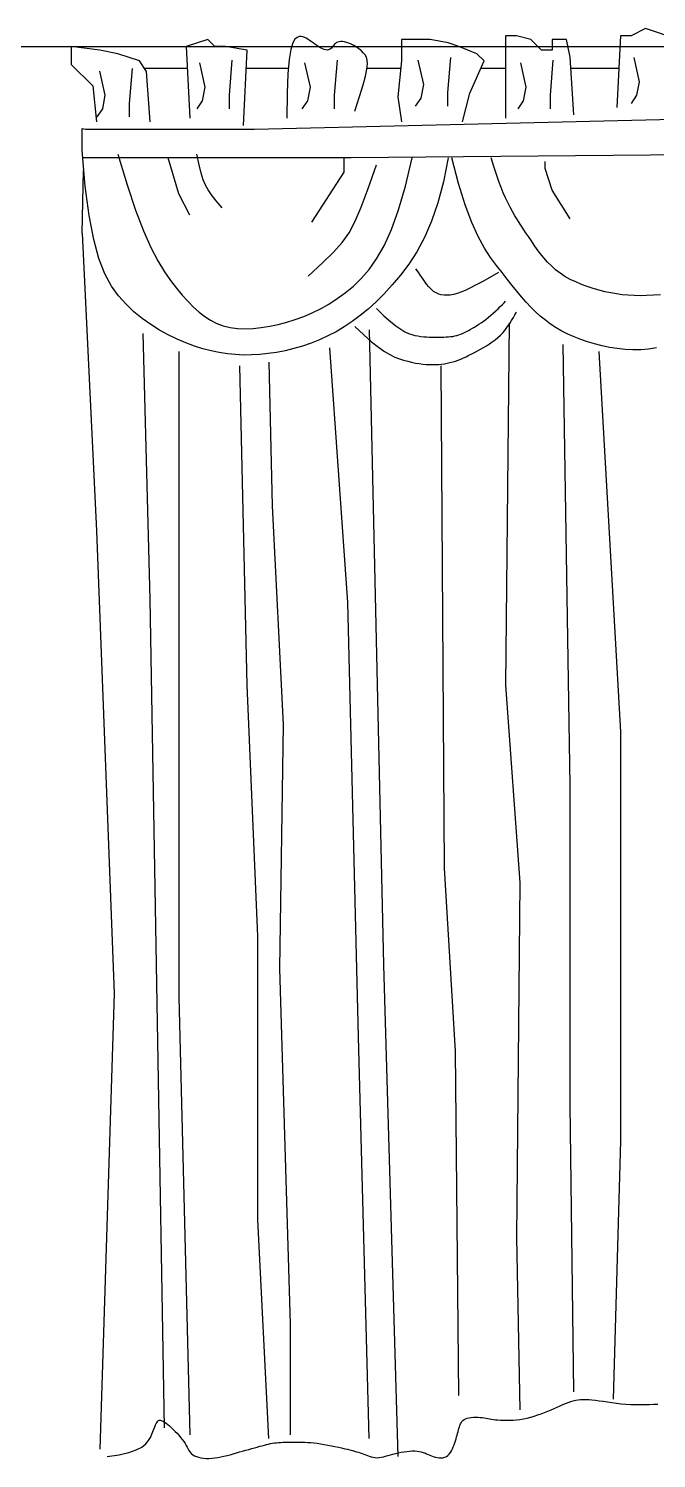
# Model space of a CAD drawing. Header units: inches. Extents: x 3.4 to 45.9, y 7.2 to 32.
# Drawn here: x 32.403 to 33.116, y 25.959 to 27.583 of the extents above; entities that cross this region are included whole.
import ezdxf

# ---------------------------------------------------------------- set-up
doc = ezdxf.new("R2010")
doc.units = ezdxf.units.IN
doc.header["$MEASUREMENT"] = 0
doc.layers.add('02', color=2, linetype='Continuous')
doc.layers.add('4', color=4, linetype='Continuous')

msp = doc.modelspace()

# ---------------------------------------------------------------- linework, layer by layer
at = {"layer": '02'}
for p, q in [((32.6474, 27.4726), (32.6515, 27.5581)), ((32.5207, 27.5374), (32.5176, 27.4976)), ((32.5973, 27.5435), (32.6034, 27.516)), ((32.634, 27.5466), (32.631, 27.5068)), ((32.7167, 27.5435), (32.7229, 27.516)), ((32.7535, 27.5466), (32.7504, 27.5068)), ((32.8267, 27.5459), (32.8226, 27.5051)), ((32.8454, 27.5466), (32.8515, 27.519)), ((32.8822, 27.5497), (32.8791, 27.5099)), ((32.9042, 27.5092), (32.9205, 27.5459)), ((32.9618, 27.5435), (32.9679, 27.516)), ((32.9986, 27.5466), (32.9955, 27.5068)), ((33.0224, 27.4848), (33.0183, 27.55)), ((33.0905, 27.5497), (33.0966, 27.5221)), ((32.4839, 27.5343), (32.49, 27.5068)), ((32.5414, 27.4766), (32.5373, 27.5337)), ((32.6977, 27.5311), (32.6967, 27.5092)), ((32.7831, 27.5185), (32.7858, 27.5287)), ((33.0966, 27.5221), (33.0935, 27.5068)), ((32.49, 27.5068), (32.487, 27.4915)), ((32.6034, 27.516), (32.6003, 27.5007)), ((32.631, 27.5068), (32.631, 27.4915)), ((32.6967, 27.5092), (32.6963, 27.4807)), ((32.7229, 27.516), (32.7198, 27.5007)), ((32.7504, 27.5068), (32.7504, 27.4915)), ((32.7737, 27.4888), (32.7791, 27.5053)), ((32.7791, 27.5053), (32.7831, 27.5185)), ((32.8226, 27.5051), (32.8267, 27.4766)), ((32.8485, 27.5037), (32.8423, 27.4945)), ((32.8515, 27.519), (32.8485, 27.5037)), ((32.8791, 27.5099), (32.8791, 27.4945)), ((32.896, 27.4766), (32.9042, 27.5092)), ((32.9679, 27.516), (32.9649, 27.5007)), ((32.9955, 27.5068), (32.9955, 27.4915)), ((33.0935, 27.5068), (33.0874, 27.4976)), ((32.487, 27.4915), (32.4808, 27.4823)), ((32.5176, 27.4976), (32.5176, 27.4823)), ((32.6003, 27.5007), (32.5942, 27.4915)), ((32.7198, 27.5007), (32.7137, 27.4915)), ((32.9649, 27.5007), (32.9587, 27.4915)), ((32.6596, 27.4685), (33.3525, 27.4848)), ((32.468, 27.4685), (32.6596, 27.4685)), ((32.5047, 27.44), (32.5151, 27.4051)), ((32.5971, 27.4278), (32.5944, 27.44)), ((33.2628, 27.44), (32.7697, 27.4359)), ((32.7697, 27.4359), (32.464, 27.4359)), ((32.574, 27.3951), (32.5618, 27.4359)), ((32.5994, 27.4184), (32.5971, 27.4278)), ((32.7615, 27.4196), (32.7615, 27.4359)), ((32.7887, 27.4008), (32.7982, 27.4277)), ((32.8312, 27.4036), (32.8389, 27.4359)), ((32.8797, 27.4359), (32.8745, 27.4086)), ((32.8914, 27.4066), (32.8838, 27.4359)), ((32.9316, 27.4258), (32.9286, 27.4359)), ((32.9344, 27.417), (32.9316, 27.4258)), ((32.9898, 27.4237), (32.9898, 27.4318)), ((32.9979, 27.3992), (32.9898, 27.4237)), ((32.6016, 27.411), (32.5994, 27.4184)), ((32.6041, 27.4048), (32.6016, 27.411)), ((32.7248, 27.3626), (32.7615, 27.4196)), ((32.8745, 27.4086), (32.8681, 27.3847)), ((32.899, 27.3823), (32.8914, 27.4066)), ((32.9371, 27.4091), (32.9344, 27.417)), ((32.9397, 27.4022), (32.9371, 27.4091)), ((32.5151, 27.4051), (32.5247, 27.3763)), ((32.5862, 27.3707), (32.574, 27.3951)), ((32.6071, 27.3993), (32.6041, 27.4048)), ((32.611, 27.3936), (32.6071, 27.3993)), ((32.6162, 27.387), (32.611, 27.3936)), ((32.7809, 27.3799), (32.7887, 27.4008)), ((32.8233, 27.3766), (32.8312, 27.4036)), ((32.9423, 27.3959), (32.9397, 27.4022)), ((32.9448, 27.3902), (32.9423, 27.3959)), ((32.9474, 27.3849), (32.9448, 27.3902)), ((33.0183, 27.3666), (32.9979, 27.3992)), ((32.5247, 27.3763), (32.5337, 27.3528)), ((32.6229, 27.3789), (32.6162, 27.387)), ((32.774, 27.3638), (32.7809, 27.3799)), ((32.8152, 27.3543), (32.8233, 27.3766)), ((32.8681, 27.3847), (32.8608, 27.3637)), ((32.9065, 27.3624), (32.899, 27.3823)), ((32.95, 27.3799), (32.9474, 27.3849)), ((32.9527, 27.375), (32.95, 27.3799)), ((32.9555, 27.3701), (32.9527, 27.375)), ((32.7671, 27.3508), (32.774, 27.3638)), ((32.8608, 27.3637), (32.8527, 27.3453)), ((32.9138, 27.3463), (32.9065, 27.3624)), ((32.9585, 27.3653), (32.9555, 27.3701)), ((32.9614, 27.3606), (32.9585, 27.3653)), ((32.9645, 27.3558), (32.9614, 27.3606)), ((32.5337, 27.3528), (32.5421, 27.3339)), ((32.7592, 27.3396), (32.7671, 27.3508)), ((32.8069, 27.336), (32.8152, 27.3543)), ((32.8527, 27.3453), (32.844, 27.3292)), ((32.921, 27.3332), (32.9138, 27.3463)), ((32.9676, 27.3511), (32.9645, 27.3558)), ((32.9709, 27.3463), (32.9676, 27.3511)), ((32.9741, 27.3415), (32.9709, 27.3463)), ((32.9775, 27.3366), (32.9741, 27.3415)), ((32.5421, 27.3339), (32.55, 27.3187)), ((32.7369, 27.3164), (32.7495, 27.3286)), ((32.7495, 27.3286), (32.7592, 27.3396)), ((32.7984, 27.321), (32.8069, 27.336)), ((32.844, 27.3292), (32.8349, 27.3152)), ((32.9279, 27.3225), (32.921, 27.3332)), ((32.9809, 27.3318), (32.9775, 27.3366)), ((32.9846, 27.3269), (32.9809, 27.3318)), ((32.9884, 27.3222), (32.9846, 27.3269)), ((32.4899, 27.304), (32.4832, 27.3214)), ((32.55, 27.3187), (32.5575, 27.3065)), ((32.7207, 27.3015), (32.7369, 27.3164)), ((32.781, 27.2988), (32.7898, 27.3089)), ((32.7898, 27.3089), (32.7984, 27.321)), ((32.8349, 27.3152), (32.8255, 27.3027)), ((32.8446, 27.3077), (32.843, 27.3096)), ((32.9345, 27.3135), (32.9279, 27.3225)), ((32.9408, 27.3055), (32.9345, 27.3135)), ((32.9925, 27.3175), (32.9884, 27.3222)), ((32.9969, 27.3131), (32.9925, 27.3175)), ((33.0016, 27.3088), (32.9969, 27.3131)), ((33.0067, 27.3048), (33.0016, 27.3088)), ((32.4974, 27.2902), (32.4899, 27.304)), ((32.5575, 27.3065), (32.5645, 27.2965)), ((32.5645, 27.2965), (32.5713, 27.2879)), ((32.772, 27.2902), (32.781, 27.2988)), ((32.8255, 27.3027), (32.8162, 27.2916)), ((32.8464, 27.3052), (32.8446, 27.3077)), ((32.8484, 27.3023), (32.8464, 27.3052)), ((32.8505, 27.2991), (32.8484, 27.3023)), ((32.8528, 27.2957), (32.8505, 27.2991)), ((32.8552, 27.2924), (32.8528, 27.2957)), ((32.9182, 27.2951), (32.9108, 27.2911)), ((32.9268, 27.2999), (32.9182, 27.2951)), ((32.9368, 27.3055), (32.9268, 27.2999)), ((32.9468, 27.2981), (32.9408, 27.3055)), ((32.9524, 27.291), (32.9468, 27.2981)), ((33.0123, 27.3012), (33.0067, 27.3048)), ((33.0182, 27.2978), (33.0123, 27.3012)), ((33.0245, 27.2948), (33.0182, 27.2978)), ((33.0309, 27.292), (33.0245, 27.2948)), ((32.5054, 27.279), (32.4974, 27.2902)), ((32.5139, 27.2695), (32.5054, 27.279)), ((32.5713, 27.2879), (32.5778, 27.28)), ((32.5778, 27.28), (32.5842, 27.2729)), ((32.7537, 27.2759), (32.7629, 27.2826)), ((32.7629, 27.2826), (32.772, 27.2902)), ((32.807, 27.2815), (32.7979, 27.2724)), ((32.8162, 27.2916), (32.807, 27.2815)), ((32.8577, 27.2893), (32.8552, 27.2924)), ((32.8603, 27.2865), (32.8577, 27.2893)), ((32.8631, 27.2842), (32.8603, 27.2865)), ((32.8659, 27.2824), (32.8631, 27.2842)), ((32.8689, 27.2811), (32.8659, 27.2824)), ((32.8719, 27.2802), (32.8689, 27.2811)), ((32.8752, 27.2797), (32.8719, 27.2802)), ((32.8785, 27.2797), (32.8752, 27.2797)), ((32.8821, 27.28), (32.8785, 27.2797)), ((32.8858, 27.2807), (32.8821, 27.28)), ((32.8898, 27.2818), (32.8858, 27.2807)), ((32.8941, 27.2833), (32.8898, 27.2818)), ((32.8989, 27.2853), (32.8941, 27.2833)), ((32.9044, 27.2879), (32.8989, 27.2853)), ((32.9108, 27.2911), (32.9044, 27.2879)), ((32.9578, 27.2843), (32.9524, 27.291)), ((32.9631, 27.2779), (32.9578, 27.2843)), ((32.9683, 27.2719), (32.9631, 27.2779)), ((33.0376, 27.2896), (33.0309, 27.292)), ((33.0443, 27.2874), (33.0376, 27.2896)), ((33.051, 27.2855), (33.0443, 27.2874)), ((33.0577, 27.2838), (33.051, 27.2855)), ((33.0643, 27.2824), (33.0577, 27.2838)), ((33.0708, 27.2813), (33.0643, 27.2824)), ((33.0773, 27.2804), (33.0708, 27.2813)), ((33.0839, 27.2797), (33.0773, 27.2804)), ((33.0907, 27.2793), (33.0839, 27.2797)), ((33.0977, 27.2792), (33.0907, 27.2793)), ((33.105, 27.2793), (33.0977, 27.2792)), ((33.1127, 27.2797), (33.105, 27.2793)), ((33.1208, 27.2804), (33.1127, 27.2797)), ((32.5229, 27.261), (32.5139, 27.2695)), ((32.5323, 27.2533), (32.5229, 27.261)), ((32.5842, 27.2729), (32.5904, 27.2664)), ((32.5904, 27.2664), (32.5968, 27.2606)), ((32.5968, 27.2606), (32.6032, 27.2556)), ((32.7252, 27.2598), (32.7348, 27.2645)), ((32.7348, 27.2645), (32.7443, 27.2698)), ((32.7443, 27.2698), (32.7537, 27.2759)), ((32.7888, 27.2641), (32.7798, 27.2566)), ((32.7979, 27.2724), (32.7888, 27.2641)), ((32.7982, 27.2648), (32.8067, 27.2565)), ((32.9309, 27.2595), (32.9337, 27.262)), ((32.9337, 27.262), (32.9363, 27.2645)), ((32.9363, 27.2645), (32.9389, 27.267)), ((32.9389, 27.267), (32.9412, 27.2692)), ((32.9412, 27.2692), (32.9432, 27.2712)), ((32.9432, 27.2712), (32.9449, 27.2729)), ((32.9555, 27.2576), (32.9571, 27.2607)), ((32.9735, 27.2663), (32.9683, 27.2719)), ((32.9788, 27.261), (32.9735, 27.2663)), ((32.9843, 27.256), (32.9788, 27.261)), ((32.542, 27.2464), (32.5323, 27.2533)), ((32.5519, 27.2402), (32.542, 27.2464)), ((32.6032, 27.2556), (32.6099, 27.2513)), ((32.6099, 27.2513), (32.6169, 27.2478)), ((32.6169, 27.2478), (32.6243, 27.2451)), ((32.6243, 27.2451), (32.6322, 27.2432)), ((32.6675, 27.243), (32.677, 27.2445)), ((32.677, 27.2445), (32.6866, 27.2466)), ((32.6866, 27.2466), (32.6963, 27.2492)), ((32.6963, 27.2492), (32.706, 27.2522)), ((32.706, 27.2522), (32.7156, 27.2557)), ((32.7156, 27.2557), (32.7252, 27.2598)), ((32.7617, 27.2438), (32.7525, 27.2384)), ((32.7708, 27.2499), (32.7617, 27.2438)), ((32.7798, 27.2566), (32.7708, 27.2499)), ((32.7737, 27.2444), (32.7838, 27.2347)), ((32.8067, 27.2565), (32.8141, 27.25)), ((32.8141, 27.25), (32.8204, 27.2449)), ((32.8204, 27.2449), (32.8258, 27.2411)), ((32.9096, 27.2437), (32.912, 27.2452)), ((32.912, 27.2452), (32.9145, 27.2468)), ((32.9145, 27.2468), (32.9171, 27.2485)), ((32.9171, 27.2485), (32.9197, 27.2504)), ((32.9197, 27.2504), (32.9224, 27.2524)), ((32.9224, 27.2524), (32.9252, 27.2546)), ((32.9252, 27.2546), (32.928, 27.257)), ((32.928, 27.257), (32.9309, 27.2595)), ((32.9447, 27.2408), (32.9472, 27.2441)), ((32.949, 27.2485), (32.9449, 26.837)), ((32.9472, 27.2441), (32.9495, 27.2475)), ((32.9495, 27.2475), (32.9517, 27.2509)), ((32.9517, 27.2509), (32.9537, 27.2543)), ((32.9537, 27.2543), (32.9555, 27.2576)), ((32.9901, 27.2513), (32.9843, 27.256)), ((32.996, 27.2469), (32.9901, 27.2513)), ((33.0023, 27.2428), (32.996, 27.2469)), ((32.5414, 26.9348), (32.5333, 27.2363)), ((32.5619, 27.2347), (32.5519, 27.2402)), ((32.5719, 27.2298), (32.5619, 27.2347)), ((32.5819, 27.2256), (32.5719, 27.2298)), ((32.6322, 27.2432), (32.6405, 27.2421)), ((32.6405, 27.2421), (32.6492, 27.2417)), ((32.6492, 27.2417), (32.6582, 27.242)), ((32.6582, 27.242), (32.6675, 27.243)), ((32.7336, 27.2292), (32.724, 27.2254)), ((32.7432, 27.2336), (32.7336, 27.2292)), ((32.7525, 27.2384), (32.7432, 27.2336)), ((32.7838, 27.2347), (32.7927, 27.2269)), ((32.79, 27.2403), (32.8063, 26.5193)), ((32.8258, 27.2411), (32.8306, 27.2384)), ((32.8306, 27.2384), (32.8347, 27.2364)), ((32.8347, 27.2364), (32.8385, 27.2351)), ((32.8385, 27.2351), (32.842, 27.2342)), ((32.842, 27.2342), (32.8454, 27.2336)), ((32.8454, 27.2336), (32.8487, 27.2331)), ((32.8487, 27.2331), (32.8519, 27.2327)), ((32.8519, 27.2327), (32.855, 27.2325)), ((32.855, 27.2325), (32.8581, 27.2323)), ((32.8581, 27.2323), (32.8611, 27.2322)), ((32.8611, 27.2322), (32.864, 27.2322)), ((32.864, 27.2322), (32.8668, 27.2322)), ((32.8668, 27.2322), (32.8696, 27.2322)), ((32.8696, 27.2322), (32.8723, 27.2322)), ((32.8723, 27.2322), (32.8749, 27.2323)), ((32.8749, 27.2323), (32.8775, 27.2324)), ((32.8775, 27.2324), (32.88, 27.2325)), ((32.88, 27.2325), (32.8825, 27.2328)), ((32.8825, 27.2328), (32.8849, 27.2331)), ((32.8849, 27.2331), (32.8872, 27.2336)), ((32.8872, 27.2336), (32.8894, 27.2341)), ((32.8894, 27.2341), (32.8917, 27.2348)), ((32.8917, 27.2348), (32.8938, 27.2356)), ((32.8938, 27.2356), (32.896, 27.2365)), ((32.896, 27.2365), (32.8982, 27.2375)), ((32.8982, 27.2375), (32.9004, 27.2386)), ((32.9004, 27.2386), (32.9026, 27.2398)), ((32.9026, 27.2398), (32.9048, 27.241)), ((32.9048, 27.241), (32.9072, 27.2423)), ((32.9072, 27.2423), (32.9096, 27.2437)), ((32.9298, 27.2267), (32.933, 27.2291)), ((32.933, 27.2291), (32.9361, 27.2318)), ((32.9361, 27.2318), (32.9391, 27.2346)), ((32.9391, 27.2346), (32.942, 27.2376)), ((32.942, 27.2376), (32.9447, 27.2408)), ((33.0089, 27.2391), (33.0023, 27.2428)), ((33.0157, 27.2356), (33.0089, 27.2391)), ((33.0228, 27.2324), (33.0157, 27.2356)), ((33.0302, 27.2294), (33.0228, 27.2324)), ((33.038, 27.2268), (33.0302, 27.2294)), ((32.574, 27.2159), (32.574, 26.4826)), ((32.5917, 27.222), (32.5819, 27.2256)), ((32.6012, 27.219), (32.5917, 27.222)), ((32.6106, 27.2165), (32.6012, 27.219)), ((32.6198, 27.2146), (32.6106, 27.2165)), ((32.629, 27.2132), (32.6198, 27.2146)), ((32.6381, 27.2123), (32.629, 27.2132)), ((32.6472, 27.2119), (32.6381, 27.2123)), ((32.6564, 27.212), (32.6472, 27.2119)), ((32.6657, 27.2125), (32.6564, 27.212)), ((32.6752, 27.2135), (32.6657, 27.2125)), ((32.6849, 27.2149), (32.6752, 27.2135)), ((32.6946, 27.2168), (32.6849, 27.2149)), ((32.7044, 27.2192), (32.6946, 27.2168)), ((32.7142, 27.2221), (32.7044, 27.2192)), ((32.724, 27.2254), (32.7142, 27.2221)), ((32.7656, 26.9307), (32.7452, 27.22)), ((32.7927, 27.2269), (32.8005, 27.2207)), ((32.8005, 27.2207), (32.8074, 27.2159)), ((32.8074, 27.2159), (32.8136, 27.2123)), ((32.8136, 27.2123), (32.8192, 27.2096)), ((32.9002, 27.21), (32.9033, 27.2116)), ((32.9033, 27.2116), (32.9065, 27.2132)), ((32.9065, 27.2132), (32.9097, 27.2148)), ((32.9097, 27.2148), (32.913, 27.2166)), ((32.913, 27.2166), (32.9163, 27.2184)), ((32.9163, 27.2184), (32.9197, 27.2203)), ((32.9197, 27.2203), (32.9231, 27.2223)), ((32.9231, 27.2223), (32.9265, 27.2244)), ((32.9265, 27.2244), (32.9298, 27.2267)), ((33.0183, 26.723), (33.0101, 27.224)), ((33.046, 27.2244), (33.038, 27.2268)), ((33.0544, 27.2222), (33.046, 27.2244)), ((33.0509, 27.2159), (33.0753, 26.7841)), ((33.0629, 27.2205), (33.0544, 27.2222)), ((33.0716, 27.2191), (33.0629, 27.2205)), ((33.0805, 27.2182), (33.0716, 27.2191)), ((33.0894, 27.2178), (33.0805, 27.2182)), ((33.0983, 27.2179), (33.0894, 27.2178)), ((33.1073, 27.2186), (33.0983, 27.2179)), ((33.1162, 27.2199), (33.1073, 27.2186)), ((32.6515, 26.837), (32.6433, 27.1996)), ((32.6759, 27.2037), (32.68, 27.0407)), ((32.8192, 27.2096), (32.8243, 27.2076)), ((32.8243, 27.2076), (32.8291, 27.2061)), ((32.8291, 27.2061), (32.8337, 27.2048)), ((32.8337, 27.2048), (32.8382, 27.2037)), ((32.8382, 27.2037), (32.8425, 27.2028)), ((32.8425, 27.2028), (32.8467, 27.2021)), ((32.8467, 27.2021), (32.8508, 27.2016)), ((32.8508, 27.2016), (32.8547, 27.2012)), ((32.8547, 27.2012), (32.8584, 27.201)), ((32.8584, 27.201), (32.862, 27.201)), ((32.862, 27.201), (32.8655, 27.201)), ((32.8655, 27.201), (32.8689, 27.2012)), ((32.8689, 27.2012), (32.8722, 27.2015)), ((32.8756, 26.6293), (32.8716, 27.1996)), ((32.8722, 27.2015), (32.8755, 27.202)), ((32.8755, 27.202), (32.8786, 27.2026)), ((32.8786, 27.2026), (32.8817, 27.2033)), ((32.8817, 27.2033), (32.8848, 27.2041)), ((32.8848, 27.2041), (32.8879, 27.205)), ((32.8879, 27.205), (32.8909, 27.2061)), ((32.8909, 27.2061), (32.894, 27.2073)), ((32.894, 27.2073), (32.8971, 27.2086)), ((32.8971, 27.2086), (32.9002, 27.21)), ((32.68, 27.0407), (32.6922, 26.7922)), ((32.5496, 26.4541), (32.5414, 26.9348)), ((32.7778, 26.4378), (32.7656, 26.9307)), ((32.6637, 26.5519), (32.6515, 26.837)), ((32.9449, 26.837), (32.9612, 26.613)), ((32.6922, 26.7922), (32.6881, 26.5152)), ((33.0753, 26.7841), (33.0753, 26.3197)), ((33.0183, 26.3604), (33.0183, 26.723)), ((32.8879, 26.4215), (32.8756, 26.6293)), ((32.9612, 26.613), (32.9571, 26.2097)), ((32.6637, 26.23), (32.6637, 26.5519)), ((32.6881, 26.5152), (32.7004, 26.1119)), ((32.8063, 26.5193), (32.8226, 25.9612)), ((32.574, 26.4826), (32.5862, 25.9856)), ((32.5577, 25.9937), (32.5496, 26.4541)), ((32.79, 25.9815), (32.7778, 26.4378)), ((32.8919, 26.0304), (32.8879, 26.4215)), ((33.0224, 26.0345), (33.0183, 26.3604)), ((33.0753, 26.3197), (33.0672, 26.0263)), ((32.6759, 25.9815), (32.6637, 26.23)), ((32.9571, 26.2097), (32.9612, 26.0141)), ((32.7004, 26.1119), (32.7004, 25.9856))]:
    msp.add_line(p, q, dxfattribs=at)
at = {"layer": '4'}
for p, q in [((32.6066, 27.5703), (32.5822, 27.5622)), ((32.6148, 27.5622), (32.6066, 27.5703)), ((32.7057, 27.5705), (32.7034, 27.5662)), ((32.7082, 27.5726), (32.7057, 27.5705)), ((32.7106, 27.5734), (32.7082, 27.5726)), ((32.7128, 27.5735), (32.7106, 27.5734)), ((32.7148, 27.5733), (32.7128, 27.5735)), ((32.7168, 27.5726), (32.7148, 27.5733)), ((32.7186, 27.5717), (32.7168, 27.5726)), ((32.7205, 27.5706), (32.7186, 27.5717)), ((32.7223, 27.5692), (32.7205, 27.5706)), ((32.7242, 27.5678), (32.7223, 27.5692)), ((32.8267, 27.5703), (32.8267, 27.5459)), ((32.8593, 27.5703), (32.8267, 27.5703)), ((32.8797, 27.5663), (32.8593, 27.5703)), ((32.9449, 27.5744), (32.9449, 27.4807)), ((32.9571, 27.5744), (32.9449, 27.5744)), ((32.9735, 27.5703), (32.9571, 27.5744)), ((32.9857, 27.5581), (32.9735, 27.5703)), ((32.9979, 27.5703), (32.9979, 27.5581)), ((33.0142, 27.5703), (32.9979, 27.5703)), ((33.0183, 27.55), (33.0142, 27.5703)), ((33.0753, 27.5744), (33.0713, 27.4929)), ((33.0876, 27.5744), (33.0753, 27.5744)), ((33.1039, 27.5825), (33.0876, 27.5744)), ((33.1161, 27.5785), (33.1039, 27.5825)), ((33.1406, 27.5703), (33.1161, 27.5785)), ((25.2032, 27.5622), (45.5294, 27.5622)), ((32.4517, 27.5622), (32.4517, 27.5418)), ((32.4843, 27.5581), (32.4517, 27.5622)), ((32.5047, 27.554), (32.4843, 27.5581)), ((32.5292, 27.5459), (32.5047, 27.554)), ((32.5822, 27.5622), (32.5862, 27.4807)), ((32.627, 27.5622), (32.6148, 27.5622)), ((32.6515, 27.5581), (32.627, 27.5622)), ((32.7011, 27.5587), (32.6992, 27.5474)), ((32.7034, 27.5662), (32.7011, 27.5587)), ((32.7262, 27.5663), (32.7242, 27.5678)), ((32.7283, 27.5647), (32.7262, 27.5663)), ((32.7304, 27.5633), (32.7283, 27.5647)), ((32.7327, 27.5619), (32.7304, 27.5633)), ((32.7348, 27.5606), (32.7327, 27.5619)), ((32.737, 27.5596), (32.7348, 27.5606)), ((32.739, 27.5588), (32.737, 27.5596)), ((32.7408, 27.5583), (32.739, 27.5588)), ((32.7425, 27.5581), (32.7408, 27.5583)), ((32.7439, 27.5583), (32.7425, 27.5581)), ((32.7451, 27.5588), (32.7439, 27.5583)), ((32.7461, 27.5595), (32.7451, 27.5588)), ((32.7471, 27.5605), (32.7461, 27.5595)), ((32.7479, 27.5616), (32.7471, 27.5605)), ((32.7488, 27.5627), (32.7479, 27.5616)), ((32.7497, 27.5638), (32.7488, 27.5627)), ((32.7506, 27.5649), (32.7497, 27.5638)), ((32.7517, 27.5658), (32.7506, 27.5649)), ((32.7529, 27.5666), (32.7517, 27.5658)), ((32.7543, 27.5673), (32.7529, 27.5666)), ((32.7559, 27.5677), (32.7543, 27.5673)), ((32.7577, 27.5679), (32.7559, 27.5677)), ((32.7596, 27.5679), (32.7577, 27.5679)), ((32.7618, 27.5675), (32.7596, 27.5679)), ((32.7642, 27.5669), (32.7618, 27.5675)), ((32.7669, 27.566), (32.7642, 27.5669)), ((32.7697, 27.5648), (32.7669, 27.566)), ((32.7726, 27.5633), (32.7697, 27.5648)), ((32.7755, 27.5616), (32.7726, 27.5633)), ((32.7783, 27.5596), (32.7755, 27.5616)), ((32.7809, 27.5575), (32.7783, 27.5596)), ((32.7833, 27.5551), (32.7809, 27.5575)), ((32.7853, 27.5527), (32.7833, 27.5551)), ((32.7868, 27.55), (32.7853, 27.5527)), ((32.8919, 27.5622), (32.8797, 27.5663)), ((32.9123, 27.554), (32.8919, 27.5622)), ((32.9205, 27.5459), (32.9123, 27.554)), ((32.9979, 27.5581), (32.9857, 27.5581)), ((32.4517, 27.5418), (32.4762, 27.5174)), ((32.5373, 27.5337), (32.5292, 27.5459)), ((32.5346, 27.5377), (32.5834, 27.5377)), ((32.6505, 27.5377), (32.6983, 27.5377)), ((32.6992, 27.5474), (32.6977, 27.5311)), ((32.7858, 27.5287), (32.7874, 27.5365)), ((32.7878, 27.5467), (32.7868, 27.55)), ((32.7874, 27.5365), (32.788, 27.5424)), ((32.7875, 27.5377), (32.8259, 27.5377)), ((32.788, 27.5424), (32.7878, 27.5467)), ((32.9168, 27.5377), (32.9449, 27.5377)), ((33.0191, 27.5377), (33.0735, 27.5377)), ((32.4762, 27.5174), (32.4803, 27.4766)), ((32.464, 27.444), (32.4642, 27.4691)), ((32.4642, 27.4691), (32.468, 27.4685)), ((32.4675, 27.4036), (32.464, 27.444)), ((32.464, 27.3503), (32.4657, 27.4213)), ((32.4719, 27.3703), (32.4675, 27.4036)), ((32.4772, 27.3432), (32.4719, 27.3703)), ((32.464, 27.3503), (32.4803, 27.0122)), ((32.4832, 27.3214), (32.4772, 27.3432)), ((32.4803, 27.0122), (32.5006, 26.4867)), ((32.5006, 26.4867), (32.4843, 25.9693)), ((32.9853, 26.0096), (32.9892, 26.0111)), ((32.9892, 26.0111), (32.9929, 26.0126)), ((32.9929, 26.0126), (32.9965, 26.0141)), ((32.9965, 26.0141), (33.0001, 26.0156)), ((33.0001, 26.0156), (33.0034, 26.0171)), ((33.0034, 26.0171), (33.0067, 26.0186)), ((33.0067, 26.0186), (33.0099, 26.02)), ((33.0099, 26.02), (33.013, 26.0213)), ((33.013, 26.0213), (33.0159, 26.0224)), ((33.0159, 26.0224), (33.0188, 26.0234)), ((33.0188, 26.0234), (33.0217, 26.0243)), ((33.0217, 26.0243), (33.0245, 26.025)), ((33.0245, 26.025), (33.0272, 26.0255)), ((33.0272, 26.0255), (33.0301, 26.0258)), ((33.0301, 26.0258), (33.033, 26.0259)), ((33.033, 26.0259), (33.0361, 26.0259)), ((33.0361, 26.0259), (33.0394, 26.0257)), ((33.0394, 26.0257), (33.0429, 26.0254)), ((33.0429, 26.0254), (33.0468, 26.025)), ((33.0468, 26.025), (33.0511, 26.0244)), ((33.0511, 26.0244), (33.0557, 26.0238)), ((33.0557, 26.0238), (33.0605, 26.0231)), ((33.0605, 26.0231), (33.0656, 26.0224)), ((33.0656, 26.0224), (33.0708, 26.0217)), ((33.0708, 26.0217), (33.0761, 26.0211)), ((33.0761, 26.0211), (33.0815, 26.0206)), ((33.0815, 26.0206), (33.0869, 26.0202)), ((33.0869, 26.0202), (33.0922, 26.0201)), ((33.0922, 26.0201), (33.0975, 26.02)), ((33.0975, 26.02), (33.1027, 26.0201)), ((33.1027, 26.0201), (33.1078, 26.0203)), ((33.1078, 26.0203), (33.1128, 26.0205)), ((33.1128, 26.0205), (33.1178, 26.0207)), ((32.5455, 25.9923), (32.5465, 25.9947)), ((32.5465, 25.9947), (32.5474, 25.9969)), ((32.5474, 25.9969), (32.5482, 25.9987)), ((32.5482, 25.9987), (32.5491, 26.0001)), ((32.5491, 26.0001), (32.55, 26.0012)), ((32.55, 26.0012), (32.5509, 26.0019)), ((32.5509, 26.0019), (32.552, 26.0022)), ((32.552, 26.0022), (32.5532, 26.0022)), ((32.5532, 26.0022), (32.5545, 26.0018)), ((32.5545, 26.0018), (32.556, 26.0011)), ((32.556, 26.0011), (32.5576, 26.0002)), ((32.5576, 26.0002), (32.5593, 25.9989)), ((32.5593, 25.9989), (32.5612, 25.9975)), ((32.5612, 25.9975), (32.5631, 25.9958)), ((32.5631, 25.9958), (32.5652, 25.9939)), ((32.5652, 25.9939), (32.5674, 25.9919)), ((32.8919, 25.9931), (32.8924, 25.9948)), ((32.8924, 25.9948), (32.893, 25.9965)), ((32.893, 25.9965), (32.8936, 25.9981)), ((32.8936, 25.9981), (32.8944, 25.9995)), ((32.8944, 25.9995), (32.8953, 26.0009)), ((32.8953, 26.0009), (32.8964, 26.002)), ((32.8964, 26.002), (32.8978, 26.0031)), ((32.8978, 26.0031), (32.8994, 26.0039)), ((32.8994, 26.0039), (32.9013, 26.0046)), ((32.9013, 26.0046), (32.9035, 26.0051)), ((32.9035, 26.0051), (32.9059, 26.0054)), ((32.9059, 26.0054), (32.9084, 26.0056)), ((32.9084, 26.0056), (32.911, 26.0057)), ((32.911, 26.0057), (32.9135, 26.0057)), ((32.9135, 26.0057), (32.916, 26.0055)), ((32.916, 26.0055), (32.9184, 26.0053)), ((32.9184, 26.0053), (32.9206, 26.005)), ((32.9206, 26.005), (32.9227, 26.0047)), ((32.9227, 26.0047), (32.9247, 26.0043)), ((32.9247, 26.0043), (32.9267, 26.0039)), ((32.9267, 26.0039), (32.9288, 26.0036)), ((32.9288, 26.0036), (32.931, 26.0032)), ((32.931, 26.0032), (32.9334, 26.0029)), ((32.9334, 26.0029), (32.9361, 26.0026)), ((32.9361, 26.0026), (32.939, 26.0024)), ((32.939, 26.0024), (32.9423, 26.0022)), ((32.9423, 26.0022), (32.9457, 26.0022)), ((32.9457, 26.0022), (32.9494, 26.0022)), ((32.9494, 26.0022), (32.9533, 26.0024)), ((32.9533, 26.0024), (32.9572, 26.0028)), ((32.9572, 26.0028), (32.9612, 26.0033)), ((32.9612, 26.0033), (32.9653, 26.0039)), ((32.9653, 26.0039), (32.9694, 26.0048)), ((32.9694, 26.0048), (32.9734, 26.0058)), ((32.9734, 26.0058), (32.9775, 26.007)), ((32.9775, 26.007), (32.9814, 26.0083)), ((32.9814, 26.0083), (32.9853, 26.0096)), ((32.5362, 25.9755), (32.5394, 25.9792)), ((32.5394, 25.9792), (32.5415, 25.9828)), ((32.5415, 25.9828), (32.5431, 25.9863)), ((32.5431, 25.9863), (32.5444, 25.9894)), ((32.5444, 25.9894), (32.5455, 25.9923)), ((32.5674, 25.9919), (32.5696, 25.9897)), ((32.5696, 25.9897), (32.5718, 25.9875)), ((32.5718, 25.9875), (32.5739, 25.9852)), ((32.5739, 25.9852), (32.5759, 25.9828)), ((32.5759, 25.9828), (32.5778, 25.9805)), ((32.5778, 25.9805), (32.5794, 25.9781)), ((32.5794, 25.9781), (32.5809, 25.9759)), ((32.6919, 25.9773), (32.6944, 25.9774)), ((32.6944, 25.9774), (32.697, 25.9774)), ((32.697, 25.9774), (32.6996, 25.9774)), ((32.6996, 25.9774), (32.7024, 25.9775)), ((32.7024, 25.9775), (32.7051, 25.9775)), ((32.7051, 25.9775), (32.708, 25.9775)), ((32.708, 25.9775), (32.7109, 25.9774)), ((32.7109, 25.9774), (32.7139, 25.9774)), ((32.7139, 25.9774), (32.717, 25.9773)), ((32.8872, 25.9768), (32.8879, 25.979)), ((32.8879, 25.979), (32.8886, 25.9812)), ((32.8886, 25.9812), (32.8892, 25.9834)), ((32.8892, 25.9834), (32.8898, 25.9854)), ((32.8898, 25.9854), (32.8904, 25.9874)), ((32.8904, 25.9874), (32.8909, 25.9894)), ((32.8909, 25.9894), (32.8914, 25.9913)), ((32.8914, 25.9913), (32.8919, 25.9931)), ((32.4925, 25.9612), (32.5062, 25.963)), ((32.5062, 25.963), (32.5171, 25.9656)), ((32.5171, 25.9656), (32.5254, 25.9686)), ((32.5254, 25.9686), (32.5317, 25.9719)), ((32.5317, 25.9719), (32.5362, 25.9755)), ((32.5809, 25.9759), (32.5821, 25.9737)), ((32.5821, 25.9737), (32.5832, 25.9716)), ((32.5832, 25.9716), (32.5843, 25.9696)), ((32.5843, 25.9696), (32.5854, 25.9678)), ((32.5854, 25.9678), (32.5866, 25.9661)), ((32.5866, 25.9661), (32.588, 25.9646)), ((32.588, 25.9646), (32.5896, 25.9632)), ((32.5896, 25.9632), (32.5916, 25.962)), ((32.5916, 25.962), (32.5938, 25.961)), ((32.6216, 25.9606), (32.625, 25.9614)), ((32.625, 25.9614), (32.6286, 25.9623)), ((32.6286, 25.9623), (32.6321, 25.9632)), ((32.6321, 25.9632), (32.6357, 25.9642)), ((32.6357, 25.9642), (32.6392, 25.9652)), ((32.6392, 25.9652), (32.6428, 25.9663)), ((32.6428, 25.9663), (32.6463, 25.9673)), ((32.6463, 25.9673), (32.6498, 25.9683)), ((32.6498, 25.9683), (32.6532, 25.9692)), ((32.6532, 25.9692), (32.6566, 25.9702)), ((32.6566, 25.9702), (32.6598, 25.9711)), ((32.6598, 25.9711), (32.6628, 25.9719)), ((32.6628, 25.9719), (32.6657, 25.9727)), ((32.6657, 25.9727), (32.6684, 25.9734)), ((32.6684, 25.9734), (32.671, 25.9741)), ((32.671, 25.9741), (32.6734, 25.9747)), ((32.6734, 25.9747), (32.6757, 25.9752)), ((32.6757, 25.9752), (32.678, 25.9757)), ((32.678, 25.9757), (32.6802, 25.9761)), ((32.6802, 25.9761), (32.6825, 25.9765)), ((32.6825, 25.9765), (32.6847, 25.9768)), ((32.6847, 25.9768), (32.6871, 25.977)), ((32.6871, 25.977), (32.6895, 25.9772)), ((32.6895, 25.9772), (32.6919, 25.9773)), ((32.717, 25.9773), (32.7203, 25.9771)), ((32.7203, 25.9771), (32.7237, 25.9769)), ((32.7237, 25.9769), (32.7272, 25.9765)), ((32.7272, 25.9765), (32.7309, 25.9761)), ((32.7309, 25.9761), (32.7348, 25.9755)), ((32.7348, 25.9755), (32.7389, 25.9749)), ((32.7389, 25.9749), (32.743, 25.9741)), ((32.743, 25.9741), (32.7471, 25.9733)), ((32.7471, 25.9733), (32.7511, 25.9725)), ((32.7511, 25.9725), (32.755, 25.9716)), ((32.755, 25.9716), (32.7587, 25.9708)), ((32.7587, 25.9708), (32.7622, 25.97)), ((32.7622, 25.97), (32.7653, 25.9693)), ((32.7653, 25.9693), (32.7682, 25.9686)), ((32.7682, 25.9686), (32.7709, 25.9679)), ((32.7709, 25.9679), (32.7733, 25.9673)), ((32.7733, 25.9673), (32.7756, 25.9666)), ((32.7756, 25.9666), (32.7778, 25.966)), ((32.7778, 25.966), (32.7798, 25.9653)), ((32.7798, 25.9653), (32.7819, 25.9646)), ((32.7819, 25.9646), (32.7839, 25.9638)), ((32.7839, 25.9638), (32.786, 25.963)), ((32.786, 25.963), (32.788, 25.9622)), ((32.788, 25.9622), (32.7901, 25.9614)), ((32.7901, 25.9614), (32.7922, 25.9608)), ((32.8061, 25.9608), (32.8086, 25.9614)), ((32.8086, 25.9614), (32.8113, 25.9622)), ((32.8113, 25.9622), (32.8141, 25.963)), ((32.8141, 25.963), (32.8169, 25.9638)), ((32.8169, 25.9638), (32.8199, 25.9646)), ((32.8199, 25.9646), (32.823, 25.9653)), ((32.823, 25.9653), (32.8262, 25.9659)), ((32.8262, 25.9659), (32.8295, 25.9665)), ((32.8295, 25.9665), (32.8327, 25.9669)), ((32.8327, 25.9669), (32.8358, 25.9672)), ((32.8358, 25.9672), (32.8388, 25.9674)), ((32.8388, 25.9674), (32.8417, 25.9674)), ((32.8417, 25.9674), (32.8444, 25.9673)), ((32.8444, 25.9673), (32.8468, 25.9669)), ((32.8468, 25.9669), (32.849, 25.9664)), ((32.849, 25.9664), (32.8511, 25.9658)), ((32.8511, 25.9658), (32.853, 25.9651)), ((32.853, 25.9651), (32.8549, 25.9643)), ((32.8549, 25.9643), (32.8568, 25.9635)), ((32.8568, 25.9635), (32.8587, 25.9626)), ((32.8587, 25.9626), (32.8607, 25.9618)), ((32.8607, 25.9618), (32.8628, 25.9611)), ((32.8628, 25.9611), (32.865, 25.9605)), ((32.8758, 25.9603), (32.8777, 25.9612)), ((32.8777, 25.9612), (32.8794, 25.9624)), ((32.8794, 25.9624), (32.8809, 25.9639)), ((32.8809, 25.9639), (32.8822, 25.9657)), ((32.8822, 25.9657), (32.8834, 25.9677)), ((32.8834, 25.9677), (32.8845, 25.9699)), ((32.8845, 25.9699), (32.8855, 25.9721)), ((32.8855, 25.9721), (32.8864, 25.9745)), ((32.8864, 25.9745), (32.8872, 25.9768)), ((32.5938, 25.961), (32.5963, 25.9602)), ((32.5963, 25.9602), (32.599, 25.9596)), ((32.599, 25.9596), (32.6019, 25.9592)), ((32.6019, 25.9592), (32.6049, 25.959)), ((32.6049, 25.959), (32.6081, 25.959)), ((32.6081, 25.959), (32.6114, 25.9591)), ((32.6114, 25.9591), (32.6147, 25.9595)), ((32.6147, 25.9595), (32.6181, 25.96)), ((32.6181, 25.96), (32.6216, 25.9606)), ((32.7922, 25.9608), (32.7944, 25.9603)), ((32.7944, 25.9603), (32.7966, 25.9599)), ((32.7966, 25.9599), (32.7989, 25.9598)), ((32.7989, 25.9598), (32.8012, 25.9599)), ((32.8012, 25.9599), (32.8036, 25.9603)), ((32.8036, 25.9603), (32.8061, 25.9608)), ((32.865, 25.9605), (32.8672, 25.96)), ((32.8672, 25.96), (32.8694, 25.9597)), ((32.8694, 25.9597), (32.8716, 25.9596)), ((32.8716, 25.9596), (32.8738, 25.9598)), ((32.8738, 25.9598), (32.8758, 25.9603))]:
    msp.add_line(p, q, dxfattribs=at)

doc.saveas('drawing.dxf')
